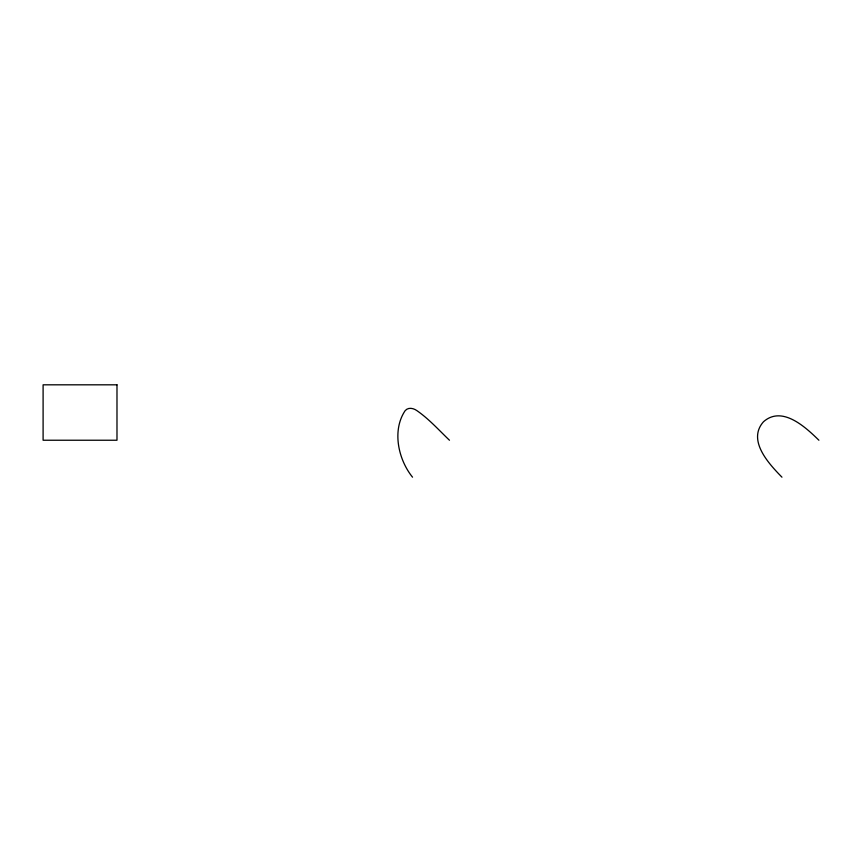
<?xml version="1.0" encoding="UTF-8"?>
<svg xmlns="http://www.w3.org/2000/svg" width="862" height="862" viewBox="0 0 862 862"><rect width="100%" height="100%" fill="white"/><g stroke="black" fill="none" stroke-linecap="round" stroke-linejoin="round"><path stroke-width="1.29" d="M818.9 440.234C805.517 427.143 782.103 405.248 763.484 421.766C746.966 440.374 768.861 463.799 781.953 477.182M449.468 440.234C438.898 430.149 429.039 419.051 416.96 410.678C413.544 408.157 408.232 406.983 405.14 410.678C391.854 430.44 398.233 459.532 412.532 477.182M116.984 384.818L43.1 384.818L43.1 440.234L116.984 440.234L116.984 384.818"/></g></svg>
